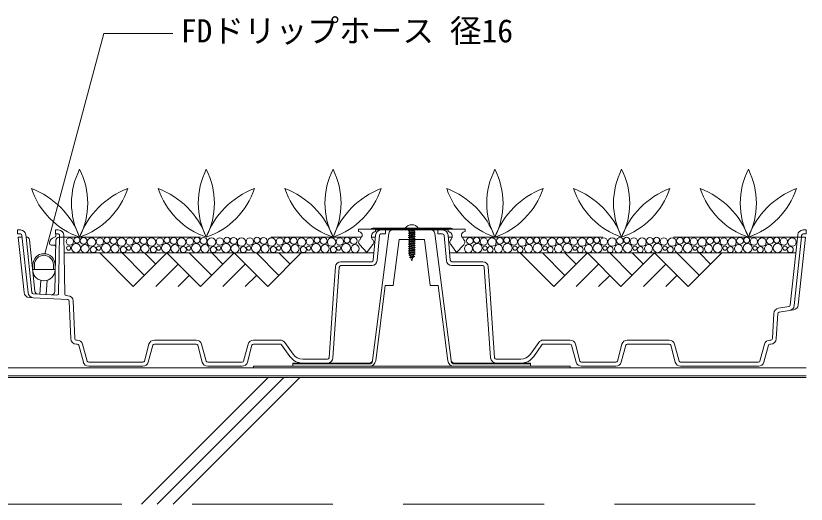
# Model space of a CAD drawing. Units: millimetres, scale not verified. Extents: x -1485 to 1485, y -1050 to 1050.
# Drawn here: x 363.6 to 862.6, y -314.2 to -6.1 of the extents above; entities that cross this region are included whole.
import ezdxf
from ezdxf.enums import TextEntityAlignment as Align

# ---------------------------------------------------------------- set-up
doc = ezdxf.new("R2010")
doc.units = ezdxf.units.MM
doc.header["$LTSCALE"] = 7
doc.linetypes.add('USER1', pattern=[19.05, 12.7, -6.35])
for name, color, linetype, lineweight in [('0-3_HATCH', 9, 'Continuous', 18), ('0-4_KUTAI', 3, 'Continuous', 18), ('0-5_BOUSUI', 1, 'Continuous', 18), ('0-8_KANAMONO', 4, 'Continuous', 18), ('0-C_MOJI', 7, 'Continuous', 18), ('0-D_ecom', 7, 'Continuous', 9), ('0-E_GREEN', 3, 'Continuous', 18), ('0-F_bousui2', 7, 'USER1', 9), ('1-0_FD-L', 4, 'Continuous', 18)]:
    doc.layers.add(name, color=color, linetype=linetype, lineweight=lineweight)
doc.styles.add('ＭＳ ゴシック', font='')
doc.styles.get('ＭＳ ゴシック').set_extended_font_data('MS Gothic')

msp = doc.modelspace()

# ---------------------------------------------------------------- linework, layer by layer
at = {"layer": '0-3_HATCH'}
for p, q in [((522.958, -234.205), (442.958, -314.205)), ((532.958, -234.205), (452.958, -314.205)), ((542.958, -234.205), (462.958, -314.205))]:
    msp.add_line(p, q, dxfattribs=at)
at = {"layer": '0-4_KUTAI'}
msp.add_line((862.638, -234.205), (-748.862, -234.205), dxfattribs=at)
at = {"layer": '0-5_BOUSUI'}
msp.add_lwpolyline([(513.638, -227.205), (713.638, -227.205), (713.638, -228.205), (513.638, -228.205)], close=True, dxfattribs=at)
msp.add_lwpolyline([(862.638, -233.205), (-236.362, -233.205), (-236.362, -234.205)], dxfattribs=at)
at = {"layer": '0-8_KANAMONO'}
for p, q in [((636.973, -140.005), (590.303, -140.005)), ((615.138, -141.205), (611.538, -141.805)), ((615.738, -142.505), (611.538, -143.205)), ((615.738, -143.905), (611.538, -144.605)), ((612.238, -141.401), (613.021, -141.205)), ((612.238, -141.401), (612.238, -141.205)), ((612.238, -142.209), (615.038, -141.509)), ((612.238, -142.801), (615.038, -142.101)), ((612.238, -143.609), (615.038, -142.909)), ((612.238, -144.201), (615.038, -143.501)), ((612.238, -145.009), (615.038, -144.309)), ((581.589, -145.959), (580.799, -147.351)), ((588.908, -147.351), (588.119, -145.959)), ((615.738, -145.305), (611.538, -146.005)), ((615.738, -146.705), (611.538, -147.405)), ((615.738, -148.105), (611.538, -148.805)), ((615.738, -149.505), (611.538, -150.205)), ((612.238, -145.601), (615.038, -144.901)), ((612.238, -146.409), (615.038, -145.709)), ((612.238, -147.001), (615.038, -146.301)), ((612.238, -147.809), (615.038, -147.109)), ((612.238, -148.401), (615.038, -147.701)), ((612.238, -149.209), (615.038, -148.509)), ((612.238, -149.801), (615.038, -149.101)), ((639.157, -145.959), (638.368, -147.351)), ((646.477, -147.351), (645.687, -145.959)), ((615.738, -150.905), (611.538, -151.605)), ((615.738, -152.305), (611.538, -153.005)), ((615.738, -153.705), (611.538, -154.405)), ((612.238, -150.609), (615.038, -149.909)), ((612.238, -151.201), (615.038, -150.501)), ((612.238, -152.009), (615.038, -151.309)), ((612.238, -152.601), (615.038, -151.901)), ((612.238, -153.409), (615.038, -152.709)), ((612.238, -154.001), (615.038, -153.301)), ((612.238, -154.809), (615.038, -154.109)), ((615.738, -155.105), (611.538, -155.805)), ((615.738, -156.505), (611.697, -157.178)), ((615.738, -156.505), (611.697, -157.178)), ((615.299, -157.978), (612.16, -158.501)), ((615.299, -157.978), (612.16, -158.501)), ((612.238, -155.401), (615.038, -154.701)), ((612.238, -156.209), (615.038, -155.509)), ((612.301, -156.785), (615.038, -156.101)), ((612.575, -157.568), (614.905, -156.986)), ((612.752, -158.072), (614.694, -157.586)), ((613.012, -158.815), (614.384, -158.472)), ((387.398, -166.203), (387.398, -163.203)), ((388.398, -166.203), (388.398, -163.203))]:
    msp.add_line(p, q, dxfattribs=at)
for points in [[(646.537, -142.447), (647.245, -142.105), (647.245, -140.605), (580.031, -140.605), (580.031, -142.105), (580.739, -142.447)], [(589.968, -142.447), (590.676, -142.105), (590.676, -141.205), (636.6, -141.205)], [(613.012, -158.815), (612.16, -158.501), (612.752, -158.072), (612.575, -157.568), (611.697, -157.178), (612.301, -156.785), (612.238, -156.605), (612.238, -156.209), (611.538, -155.805), (612.238, -155.401), (612.238, -154.809), (611.538, -154.405), (612.238, -154.001), (612.238, -153.409), (611.538, -153.005), (612.238, -152.601), (612.238, -152.009), (611.538, -151.605), (612.238, -151.201), (612.238, -150.609), (611.538, -150.205), (612.238, -149.801), (612.238, -149.209), (611.538, -148.805), (612.238, -148.401), (612.238, -147.809), (611.538, -147.405), (612.238, -147.001), (612.238, -146.409), (611.538, -146.005), (612.238, -145.601), (612.238, -145.009), (611.538, -144.605), (612.238, -144.201), (612.238, -143.609), (611.538, -143.205), (612.238, -142.801), (612.238, -142.209), (611.538, -141.805), (612.238, -141.401)], [(615.565, -141.205), (615.038, -141.509), (615.038, -142.101), (615.738, -142.505), (615.038, -142.909), (615.038, -143.501), (615.738, -143.905), (615.038, -144.309), (615.038, -144.901), (615.738, -145.305), (615.038, -145.709), (615.038, -146.301), (615.738, -146.705), (615.038, -147.109), (615.038, -147.701), (615.738, -148.105), (615.038, -148.509), (615.038, -149.101), (615.738, -149.505), (615.038, -149.909), (615.038, -150.501), (615.738, -150.905), (615.038, -151.309), (615.038, -151.901), (615.738, -152.305), (615.038, -152.709), (615.038, -153.301), (615.738, -153.705), (615.038, -154.109), (615.038, -154.701), (615.738, -155.105), (615.038, -155.509), (615.038, -156.101), (615.738, -156.505), (614.905, -156.986), (614.694, -157.586), (615.299, -157.978), (614.384, -158.472), (613.638, -160.605), (613.012, -158.815)], [(636.6, -141.205), (636.6, -142.105), (637.308, -142.447)], [(580.878, -150.519), (585.354, -155.405), (588.83, -150.519)], [(638.446, -150.519), (641.922, -155.405), (646.398, -150.519)], [(374.395, -163.203), (374.395, -166.203), (388.398, -166.203)], [(375.395, -163.203), (375.395, -166.203), (387.398, -166.203)]]:
    msp.add_lwpolyline(points, dxfattribs=at)
for centre, radius, start, end in [((613.638, -143.005), 5.1, 36.03188, 143.96812), ((580.33, -144.405), 2, 309.01589, 78.18299), ((590.303, -145.513), 5.508, 90, 116.99147), ((591.37, -145.428), 3.294, 115.18273, 189.26669), ((636.973, -145.513), 5.508, 63.00853, 90), ((635.906, -145.428), 3.294, 350.73331, 64.81727), ((646.946, -144.405), 2, 101.81701, 230.98411), ((582.058, -148.905), 2, 129.0159, 233.82139), ((587.649, -148.905), 2, 306.17861, 50.9841), ((639.627, -148.905), 2, 129.0159, 233.82139), ((645.218, -148.905), 2, 306.17861, 50.9841), ((381.397, -163.203), 7.002, 0, 180), ((381.397, -163.203), 6.002, 0, 180)]:
    msp.add_arc(centre, radius, start, end, dxfattribs=at)
at = {"layer": '0-C_MOJI'}
for p, q in [((381.961, -156.224), (419.196, -17.261)), ((419.196, -17.261), (462.773, -17.261))]:
    msp.add_line(p, q, dxfattribs=at)
at = {"layer": '0-D_ecom'}
for p, q in [((371.351, -180.821), (367.512, -144.599)), ((388.918, -144.818), (388.937, -143.705)), ((393.948, -144.644), (394.593, -181.622)), ((589.32, -160.291), (590.691, -144.404)), ((593.182, -144.619), (591.811, -160.506)), ((597.138, -143.705), (594.178, -143.705)), ((596.138, -141.205), (597.138, -141.205)), ((631.138, -141.205), (630.138, -141.205)), ((634.094, -144.619), (635.465, -160.506)), ((637.956, -160.291), (636.585, -144.404)), ((857.278, -144.336), (852.578, -188.676)), ((860.759, -143.705), (862.638, -143.705)), ((372.228, -147.494), (375.654, -179.818)), ((388.301, -180.122), (388.868, -147.67)), ((390.688, -181.294), (391.327, -144.722)), ((390.868, -145.705), (391.309, -145.705)), ((387.797, -150.705), (385.893, -150.705)), ((394.141, -155.705), (589.716, -155.705)), ((416.583, -155.705), (437.796, -176.918)), ((430.725, -155.705), (444.867, -169.847)), ((459.009, -155.705), (437.796, -176.918)), ((444.867, -155.705), (451.938, -162.776)), ((459.009, -155.705), (480.223, -176.918)), ((473.152, -155.705), (487.294, -169.847)), ((501.436, -155.705), (480.223, -176.918)), ((487.294, -155.705), (494.365, -162.776)), ((501.436, -155.705), (522.649, -176.918)), ((515.578, -155.705), (529.72, -169.847)), ((543.862, -155.705), (522.649, -176.918)), ((529.72, -155.705), (536.791, -162.776)), ((637.56, -155.705), (856.073, -155.705)), ((682.047, -155.705), (703.26, -176.918)), ((696.189, -155.705), (710.331, -169.847)), ((724.473, -155.705), (703.26, -176.918)), ((710.331, -155.705), (717.402, -162.776)), ((724.473, -155.705), (745.687, -176.918)), ((738.616, -155.705), (752.758, -169.847)), ((766.9, -155.705), (745.687, -176.918)), ((752.758, -155.705), (759.829, -162.776)), ((766.9, -155.705), (788.113, -176.918)), ((781.042, -155.705), (795.184, -169.847)), ((809.326, -155.705), (788.113, -176.918)), ((795.184, -155.705), (802.255, -162.776)), ((466.08, -162.776), (451.938, -176.918)), ((508.507, -162.776), (494.365, -176.918)), ((567.873, -164.635), (563.866, -221.949)), ((568.871, -161.205), (588.324, -161.205)), ((658.405, -161.205), (638.952, -161.205)), ((659.403, -164.635), (663.41, -221.949)), ((731.544, -162.776), (717.402, -176.918)), ((773.971, -162.776), (759.829, -176.918)), ((379.495, -172.981), (378.731, -181.67)), ((381.25, -173.205), (381.543, -173.205)), ((382.735, -181.892), (383.533, -172.822)), ((473.151, -169.847), (466.08, -176.918)), ((515.578, -169.847), (508.507, -176.918)), ((738.615, -169.847), (731.544, -176.918)), ((781.042, -169.847), (773.971, -176.918)), ((374.638, -183.947), (372.109, -183.807)), ((396.403, -185.155), (374.638, -183.947)), ((374.777, -181.451), (389.633, -182.275)), ((395.538, -182.603), (396.542, -182.658)), ((398.363, -209.854), (397.347, -186.11)), ((399.845, -186.003), (400.86, -209.747)), ((851.74, -189.558), (845.144, -190.6)), ((842.196, -193.858), (841.291, -209.762)), ((843.786, -209.904), (844.692, -194)), ((845.535, -193.069), (852.13, -192.027)), ((852.13, -192.027), (854.687, -191.624)), ((401.859, -210.705), (402.446, -210.705)), ((402.446, -213.205), (401.859, -213.205)), ((406.27, -224.611), (403.412, -213.946)), ((405.827, -213.299), (408.684, -223.964)), ((444.867, -223.964), (447.725, -213.299)), ((450.139, -213.946), (447.282, -224.611)), ((451.105, -210.705), (477.571, -210.705)), ((477.571, -213.205), (451.105, -213.205)), ((481.394, -224.611), (478.537, -213.946)), ((480.951, -213.299), (483.809, -223.964)), ((507.467, -223.964), (510.325, -213.299)), ((512.739, -213.946), (509.882, -224.611)), ((513.705, -210.705), (530.621, -210.705)), ((530.621, -213.205), (513.705, -213.205)), ((536.649, -220.985), (531.437, -213.627)), ((533.477, -212.182), (538.689, -219.54)), ((693.799, -212.182), (688.587, -219.54)), ((690.627, -220.985), (695.839, -213.627)), ((713.571, -210.705), (696.655, -210.705)), ((696.655, -213.205), (713.571, -213.205)), ((714.537, -213.946), (717.394, -224.611)), ((719.809, -223.964), (716.951, -213.299)), ((746.325, -213.299), (743.467, -223.964)), ((745.882, -224.611), (748.739, -213.946)), ((776.171, -210.705), (749.705, -210.705)), ((749.705, -213.205), (776.171, -213.205)), ((777.137, -213.946), (779.994, -224.611)), ((782.409, -223.964), (779.551, -213.299)), ((836.325, -213.299), (833.467, -223.964)), ((835.882, -224.611), (838.739, -213.946)), ((840.292, -210.705), (839.705, -210.705)), ((839.705, -213.205), (840.292, -213.205)), ((544.809, -222.705), (560.374, -222.705)), ((682.467, -222.705), (666.902, -222.705)), ((409.65, -224.705), (443.901, -224.705)), ((443.901, -227.205), (409.65, -227.205)), ((484.775, -224.705), (506.501, -224.705)), ((506.501, -227.205), (484.775, -227.205)), ((560.374, -225.205), (544.809, -225.205)), ((666.902, -225.205), (682.467, -225.205)), ((742.501, -224.705), (720.775, -224.705)), ((720.775, -227.205), (742.501, -227.205)), ((832.501, -224.705), (783.375, -224.705)), ((783.375, -227.205), (832.501, -227.205))]:
    msp.add_line(p, q, dxfattribs=at)
at = {"layer": '0-D_ecom', "color": 150, "lineweight": 18}
for p, q in [((599.06, -143.389), (588.861, -223.457)), ((625.736, -141.205), (601.54, -141.205)), ((638.415, -223.457), (628.216, -143.389)), ((588.797, -223.957), (588.861, -223.457)), ((638.479, -223.957), (638.415, -223.457)), ((538.638, -225.705), (586.813, -225.705)), ((688.638, -225.705), (640.463, -225.705))]:
    msp.add_line(p, q, dxfattribs=at)
at = {"layer": '0-D_ecom', "color": 3, "linetype": 'USER1', "lineweight": 18}
for p, q in [((391.309, -145.705), (581.849, -145.705)), ((588.087, -145.705), (590.579, -145.705)), ((636.697, -145.705), (639.189, -145.705)), ((645.427, -145.705), (859.647, -145.705))]:
    msp.add_line(p, q, dxfattribs=at)
at = {"layer": '0-D_ecom'}
for points in [[(366.517, -143.705), (364.638, -143.705), (364.638, -141.205), (366.517, -141.205)], [(369.998, -144.336), (370.143, -145.705), (373.837, -180.558)], [(390.327, -143.705), (388.676, -143.705), (388.676, -141.205), (390.449, -141.205)], [(594.178, -141.205), (597.138, -141.205), (597.138, -143.705)], [(633.098, -141.205), (630.138, -141.205), (630.138, -143.705), (633.098, -143.705)], [(855.064, -188.939), (859.647, -145.705), (859.764, -144.599)], [(862.638, -143.705), (862.638, -141.205), (860.759, -141.205)], [(368.823, -180.681), (365.115, -145.705), (367.629, -145.705)], [(857.621, -188.535), (862.161, -145.705), (859.647, -145.705)], [(561.372, -221.774), (564.209, -181.205), (565.38, -164.461)], [(588.324, -163.705), (579.891, -163.705), (568.871, -163.705)], [(638.952, -163.705), (647.385, -163.705), (658.405, -163.705)], [(665.904, -221.774), (663.067, -181.205), (661.896, -164.461)]]:
    msp.add_lwpolyline(points, dxfattribs=at)
at = {"layer": '0-D_ecom', "color": 150, "lineweight": 18}
for points in [[(590.845, -223.71), (596.896, -176.205), (601.936, -176.205), (605.63, -147.205), (611.884, -147.205)], [(615.038, -147.205), (621.646, -147.205), (625.34, -176.205), (630.38, -176.205), (636.431, -223.71)], [(586.877, -225.205), (538.638, -225.205), (538.638, -227.205), (586.877, -227.205)], [(640.399, -227.205), (688.638, -227.205), (688.638, -225.205), (640.399, -225.205)]]:
    msp.add_lwpolyline(points, dxfattribs=at)
at = {"layer": '0-D_ecom'}
for centre, radius in [((397.721, -148.437), 2.322), ((402.226, -147.597), 1.865), ((406.445, -148.036), 2.127), ((411.441, -148.848), 2.658), ((416.664, -148.437), 2.322), ((421.169, -147.597), 1.865), ((425.388, -148.036), 2.127), ((430.384, -148.848), 2.658), ((435.607, -148.437), 2.322), ((440.112, -147.597), 1.865), ((444.331, -148.036), 2.127), ((449.327, -148.848), 2.658), ((454.55, -148.437), 2.322), ((459.054, -147.597), 1.865), ((463.274, -148.036), 2.127), ((468.269, -148.848), 2.658), ((473.492, -148.437), 2.322), ((477.997, -147.597), 1.865), ((482.216, -148.036), 2.127), ((487.212, -148.848), 2.658), ((492.435, -148.437), 2.322), ((496.94, -147.597), 1.865), ((501.159, -148.036), 2.127), ((506.155, -148.848), 2.658), ((511.378, -148.437), 2.322), ((515.883, -147.597), 1.865), ((520.102, -148.036), 2.127), ((525.098, -148.848), 2.658), ((530.321, -148.437), 2.322), ((534.825, -147.597), 1.865), ((539.045, -148.036), 2.127), ((544.04, -148.848), 2.658), ((549.263, -148.437), 2.322), ((553.768, -147.597), 1.865), ((557.987, -148.036), 2.127), ((562.983, -148.848), 2.658), ((568.206, -148.437), 2.322), ((572.711, -147.597), 1.865), ((576.93, -148.036), 2.127), ((650.346, -148.036), 2.127), ((654.565, -147.597), 1.865), ((659.07, -148.437), 2.322), ((664.293, -148.848), 2.658), ((669.289, -148.036), 2.127), ((673.508, -147.597), 1.865), ((678.013, -148.437), 2.322), ((683.236, -148.848), 2.658), ((688.231, -148.036), 2.127), ((692.451, -147.597), 1.865), ((696.955, -148.437), 2.322), ((702.178, -148.848), 2.658), ((707.174, -148.036), 2.127), ((711.393, -147.597), 1.865), ((715.898, -148.437), 2.322), ((721.121, -148.848), 2.658), ((726.117, -148.036), 2.127), ((730.336, -147.597), 1.865), ((734.841, -148.437), 2.322), ((740.064, -148.848), 2.658), ((745.06, -148.036), 2.127), ((749.279, -147.597), 1.865), ((753.784, -148.437), 2.322), ((759.007, -148.848), 2.658), ((764.002, -148.036), 2.127), ((768.222, -147.597), 1.865), ((772.726, -148.437), 2.322), ((777.949, -148.848), 2.658), ((782.945, -148.036), 2.127), ((787.164, -147.597), 1.865), ((791.669, -148.437), 2.322), ((796.892, -148.848), 2.658), ((801.888, -148.036), 2.127), ((806.107, -147.597), 1.865), ((810.612, -148.437), 2.322), ((815.835, -148.848), 2.658), ((820.831, -148.036), 2.127), ((825.05, -147.597), 1.865), ((829.555, -148.437), 2.322), ((834.778, -148.848), 2.658), ((839.773, -148.036), 2.127), ((843.993, -147.597), 1.865), ((848.497, -148.437), 2.322), ((853.72, -148.848), 2.658), ((396.961, -152.637), 1.311), ((401.625, -152.619), 2.903), ((407.361, -152.979), 2.579), ((412.613, -153.579), 1.925), ((415.904, -152.637), 1.311), ((420.568, -152.619), 2.903), ((426.304, -152.979), 2.579), ((431.556, -153.579), 1.925), ((434.847, -152.637), 1.311), ((439.511, -152.619), 2.903), ((445.246, -152.979), 2.579), ((450.499, -153.579), 1.925), ((453.79, -152.637), 1.311), ((458.453, -152.619), 2.903), ((464.189, -152.979), 2.579), ((469.442, -153.579), 1.925), ((472.732, -152.637), 1.311), ((477.396, -152.619), 2.903), ((483.132, -152.979), 2.579), ((488.384, -153.579), 1.925), ((491.675, -152.637), 1.311), ((496.339, -152.619), 2.903), ((502.075, -152.979), 2.579), ((507.327, -153.579), 1.925), ((510.618, -152.637), 1.311), ((515.282, -152.619), 2.903), ((521.017, -152.979), 2.579), ((526.27, -153.579), 1.925), ((529.561, -152.637), 1.311), ((534.224, -152.619), 2.903), ((539.96, -152.979), 2.579), ((545.213, -153.579), 1.925), ((548.503, -152.637), 1.311), ((553.167, -152.619), 2.903), ((558.903, -152.979), 2.579), ((564.155, -153.579), 1.925), ((567.446, -152.637), 1.311), ((572.11, -152.619), 2.903), ((577.846, -152.979), 2.579), ((649.43, -152.979), 2.579), ((655.166, -152.619), 2.903), ((659.83, -152.637), 1.311), ((663.121, -153.579), 1.925), ((668.373, -152.979), 2.579), ((674.109, -152.619), 2.903), ((678.773, -152.637), 1.311), ((682.063, -153.579), 1.925), ((687.316, -152.979), 2.579), ((693.052, -152.619), 2.903), ((697.715, -152.637), 1.311), ((701.006, -153.579), 1.925), ((706.259, -152.979), 2.579), ((711.995, -152.619), 2.903), ((716.658, -152.637), 1.311), ((719.949, -153.579), 1.925), ((725.201, -152.979), 2.579), ((730.937, -152.619), 2.903), ((735.601, -152.637), 1.311), ((738.892, -153.579), 1.925), ((744.144, -152.979), 2.579), ((749.88, -152.619), 2.903), ((754.544, -152.637), 1.311), ((757.834, -153.579), 1.925), ((763.087, -152.979), 2.579), ((768.823, -152.619), 2.903), ((773.486, -152.637), 1.311), ((776.777, -153.579), 1.925), ((782.03, -152.979), 2.579), ((787.766, -152.619), 2.903), ((792.429, -152.637), 1.311), ((795.72, -153.579), 1.925), ((800.972, -152.979), 2.579), ((806.708, -152.619), 2.903), ((811.372, -152.637), 1.311), ((814.663, -153.579), 1.925), ((819.915, -152.979), 2.579), ((825.651, -152.619), 2.903), ((830.315, -152.637), 1.311), ((833.605, -153.579), 1.925), ((838.858, -152.979), 2.579), ((844.594, -152.619), 2.903), ((849.257, -152.637), 1.311), ((852.548, -153.579), 1.925)]:
    msp.add_circle(centre, radius, dxfattribs=at)
for centre, radius, start, end in [((366.517, -144.705), 3.5, 6.05049, 90), ((366.517, -144.705), 1, 6.05077, 90), ((390.327, -144.705), 1, 359.00001, 90), ((390.449, -144.705), 3.5, 0.99999, 90), ((594.178, -144.705), 3.5, 90, 175.06815), ((594.178, -144.705), 1, 90, 175.06819), ((633.098, -144.705), 3.5, 4.93185, 90), ((633.098, -144.705), 1, 4.93181, 90), ((860.759, -144.705), 3.5, 90, 173.94924), ((860.759, -144.705), 1, 90, 173.94942), ((370.239, -147.705), 2, 6.05077, 90), ((388.893, -149.705), 4, 101.2808, 180), ((387.918, -144.801), 1, 281.13827, 358.99986), ((390.868, -147.705), 2, 90, 178.99999), ((385.893, -149.705), 1, 180, 270), ((387.797, -151.705), 1, 359, 90), ((568.871, -164.705), 3.5, 90, 175.99999), ((568.871, -164.705), 1, 90, 176), ((588.324, -160.205), 1, 270, 355.06815), ((588.324, -160.205), 3.5, 270, 355.06819), ((638.952, -160.205), 3.5, 184.93181, 270), ((638.952, -160.205), 1, 184.93185, 270), ((658.405, -164.705), 3.5, 4.00001, 90), ((658.405, -164.705), 1, 4, 90), ((381.25, -166.205), 7, 186.05076, 270), ((381.543, -166.205), 7, 270, 359), ((372.303, -180.312), 3.5, 186.05076, 266.82481), ((374.832, -180.452), 3.5, 186.05077, 266.82481), ((374.832, -180.452), 1, 186.05077, 266.82483), ((377.643, -179.607), 2, 186.05077, 266.82483), ((386.302, -180.087), 2, 266.82483, 358.99999), ((389.688, -181.277), 1, 266.82483, 359.00001), ((395.593, -181.604), 1, 180.99999, 266.82497), ((396.348, -186.153), 3.5, 2.44878, 86.82497), ((396.348, -186.153), 1, 2.44878, 86.82481), ((851.584, -188.57), 1, 278.97689, 353.94924), ((851.584, -188.57), 3.5, 278.97687, 353.94924), ((854.14, -188.166), 3.5, 278.97687, 353.94924), ((845.691, -194.057), 3.5, 98.97689, 176.74065), ((845.691, -194.057), 1, 98.97687, 176.74065), ((401.859, -209.705), 3.5, 182.44878, 270), ((401.859, -209.705), 1, 182.44878, 270), ((402.446, -214.205), 3.5, 15.00004, 90), ((402.446, -214.205), 1, 14.99997, 90), ((451.105, -214.205), 3.5, 90, 164.99996), ((451.105, -214.205), 1, 90, 165.00003), ((477.571, -214.205), 3.5, 15.00004, 90), ((477.571, -214.205), 1, 14.99997, 90), ((513.705, -214.205), 3.5, 90, 164.99996), ((513.705, -214.205), 1, 90, 165.00003), ((530.621, -214.205), 3.5, 35.31126, 90), ((530.621, -214.205), 1, 35.31121, 90), ((696.655, -214.205), 3.5, 90, 144.68874), ((696.655, -214.205), 1, 90, 144.68879), ((713.571, -214.205), 3.5, 15.00004, 90), ((713.571, -214.205), 1, 14.99997, 90), ((749.705, -214.205), 3.5, 90, 164.99996), ((749.705, -214.205), 1, 90, 165.00003), ((776.171, -214.205), 3.5, 15.00004, 90), ((776.171, -214.205), 1, 14.99997, 90), ((839.705, -214.205), 3.5, 90, 164.99996), ((839.705, -214.205), 1, 90, 165.00003), ((840.292, -209.705), 1, 270, 356.74065), ((840.292, -209.705), 3.5, 270, 356.74065), ((544.809, -215.205), 7.5, 215.31126, 270), ((682.467, -215.205), 7.5, 270, 324.68874), ((409.65, -223.705), 1, 195.00004, 270), ((443.901, -223.705), 1, 270, 344.99996), ((484.775, -223.705), 1, 195.00004, 270), ((506.501, -223.705), 1, 270, 344.99996), ((544.809, -215.205), 10, 215.31121, 270), ((560.374, -221.705), 1, 270, 356.00001), ((560.374, -221.705), 3.5, 270, 356), ((666.902, -221.705), 3.5, 184, 270), ((666.902, -221.705), 1, 183.99999, 270), ((682.467, -215.205), 10, 270, 324.68879), ((720.775, -223.705), 1, 195.00004, 270), ((742.501, -223.705), 1, 270, 344.99996), ((783.375, -223.705), 1, 195.00004, 270), ((832.501, -223.705), 1, 270, 344.99996), ((409.65, -223.705), 3.5, 194.99997, 270), ((443.901, -223.705), 3.5, 270, 345.00003), ((484.775, -223.705), 3.5, 194.99997, 270), ((506.501, -223.705), 3.5, 270, 345.00003), ((720.775, -223.705), 3.5, 194.99997, 270), ((742.501, -223.705), 3.5, 270, 345.00003), ((783.375, -223.705), 3.5, 194.99997, 270), ((832.501, -223.705), 3.5, 270, 345.00003)]:
    msp.add_arc(centre, radius, start, end, dxfattribs=at)
at = {"layer": '0-D_ecom', "color": 150, "lineweight": 18}
for centre, radius, start, end in [((601.54, -143.705), 2.5, 90, 172.7407), ((625.736, -143.705), 2.5, 7.2593, 90), ((586.813, -223.705), 2, 270, 352.7407), ((586.877, -223.205), 2, 270, 352.7407), ((586.877, -223.205), 4, 270, 352.7407), ((640.399, -223.205), 4, 187.2593, 270), ((640.399, -223.205), 2, 187.2593, 270), ((640.463, -223.705), 2, 187.2593, 270)]:
    msp.add_arc(centre, radius, start, end, dxfattribs=at)
at = {"layer": '0-E_GREEN'}
for centre, radius, start, end in [((446.127, -124.312), 47.326, 153.12829, 206.87401), ((361.697, -124.312), 47.326, 333.12599, 26.87171), ((526.127, -124.312), 47.326, 153.12829, 206.87401), ((441.697, -124.312), 47.326, 333.12599, 26.87171), ((606.127, -124.312), 47.326, 153.12829, 206.87401), ((521.697, -124.312), 47.326, 333.12599, 26.87171), ((708.33, -124.312), 47.326, 153.12829, 206.87401), ((623.9, -124.312), 47.326, 333.12599, 26.87171), ((788.33, -124.312), 47.326, 153.12829, 206.87401), ((703.9, -124.312), 47.326, 333.12599, 26.87171), ((868.33, -124.312), 47.326, 153.12829, 206.87401), ((783.9, -124.312), 47.326, 333.12599, 26.87171), ((355.217, -163.681), 51.907, 20.26163, 69.3585), ((419.66, -99.664), 48.659, 198.50209, 251.11695), ((452.607, -163.681), 51.907, 110.6415, 159.73837), ((388.164, -99.664), 48.659, 288.88305, 341.49791), ((435.217, -163.681), 51.907, 20.26163, 69.3585), ((499.66, -99.664), 48.659, 198.50209, 251.11695), ((532.607, -163.681), 51.907, 110.6415, 159.73837), ((468.164, -99.664), 48.659, 288.88305, 341.49791), ((515.217, -163.681), 51.907, 20.26163, 69.3585), ((579.66, -99.664), 48.659, 198.50209, 251.11695), ((612.607, -163.681), 51.907, 110.6415, 159.73837), ((548.164, -99.664), 48.659, 288.88305, 341.49791), ((617.42, -163.681), 51.907, 20.26163, 69.3585), ((681.863, -99.664), 48.659, 198.50209, 251.11695), ((714.81, -163.681), 51.907, 110.6415, 159.73837), ((650.367, -99.664), 48.659, 288.88305, 341.49791), ((697.42, -163.681), 51.907, 20.26163, 69.3585), ((761.863, -99.664), 48.659, 198.50209, 251.11695), ((794.81, -163.681), 51.907, 110.6415, 159.73837), ((730.367, -99.664), 48.659, 288.88305, 341.49791), ((777.42, -163.681), 51.907, 20.26163, 69.3585), ((841.863, -99.664), 48.659, 198.50209, 251.11695), ((874.81, -163.681), 51.907, 110.6415, 159.73837), ((810.367, -99.664), 48.659, 288.88305, 341.49791)]:
    msp.add_arc(centre, radius, start, end, dxfattribs=at)
at = {"layer": '0-F_bousui2'}
msp.add_line((-725.222, -314.205), (862.638, -314.205), dxfattribs=at)
at = {"layer": '1-0_FD-L'}
msp.add_lwpolyline([(-236.362, -233.205), (-236.362, -228.205), (862.638, -228.205)], dxfattribs=at)

# ---------------------------------------------------------------- texts
at = {"layer": '0-C_MOJI', "style": 'ＭＳ ゴシック'}
msp.add_text('FDドリップホース 径16', height=14.66, dxfattribs=at).set_placement((467.773, -27.261), align=Align.BOTTOM_LEFT)

doc.saveas('drawing.dxf')
